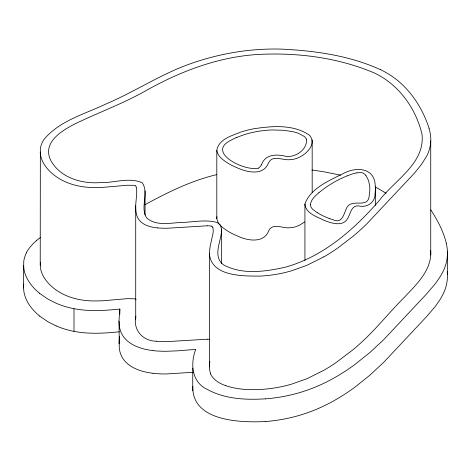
<?xml version="1.0" encoding="UTF-8"?>
<svg xmlns="http://www.w3.org/2000/svg" width="471" height="471" viewBox="0 0 471 471"><rect width="100%" height="100%" fill="white"/><g stroke="black" fill="none" stroke-linecap="round" stroke-linejoin="round"><path stroke-width="0.71" d="M39.711 316.07A87.064 50.267 0 0 1 23.939 291.873L23.55 287.993L23.75 284.107M23.55 287.993L23.75 261.429A72.399 41.801 0 0 1 26.729 252.238M153.081 373.279C140.117 371.855 124.527 366.609 120.246 352.844A79.234 45.746 0 0 1 119.287 348.122L119.022 320.321L119.84 309.058C104.621 310.642 89.119 311.596 73.994 308.682L73.994 331.36C88.925 334.239 104.232 333.35 119.263 331.802M119.022 343.806L119.387 336.659M210.667 373.791L209.73 370.683L209.371 366.915L209.383 252.562L210.16 246.192L213.051 233.11A71.669 41.377 0 0 0 213.263 231.137L212.892 227.505M209.371 366.915L209.848 361.363M136.154 186.963L136.201 187.117A36.614 21.136 0 0 1 136.637 189.76L136.696 190.425A77.079 44.504 0 0 1 136.725 191.597C136.696 200.187 133.841 209.407 137.65 217.584C141.253 224.844 149.99 227.175 157.438 227.876M135.895 316.129C132.669 329.794 142.878 341.345 156.684 341.198M221.588 229.118C221.817 240.864 211.873 255.7 223.442 264.82C242.382 275.099 265.444 271.661 285.573 267.128C323.524 256.471 354.11 229.512 379.438 200.322C394.839 179.981 425.472 163.16 421.969 134.029C415.787 108.189 398.531 84.168 374.074 72.852C337.366 57.362 296.553 52.287 256.936 54.518C216.436 57.244 178.02 72.281 143.072 92.287C121.73 103.973 98.886 112.475 76.961 122.931C63.155 129.708 41.324 142.142 50.945 160.746C60.459 177.761 81.465 183.884 99.876 182.642C113.705 183.19 129.26 176.813 142.313 182.866C149.336 193.275 139.846 207.04 146.581 217.779C156.566 227.046 172.233 222.347 184.485 222.347C195.318 221.759 206.516 219.468 217.166 222.506L220.416 225.209L221.588 229.118L221.588 263.507M225.68 385.643C236.919 389.517 249.018 390.065 260.804 389.458A88.018 50.815 0 0 0 291.331 384.218L306.98 378.696L323.848 370.277A208.482 120.364 0 0 0 335.228 363.176L352.738 349.971A375.051 216.536 0 0 0 368.11 335.988C380.768 323.447 391.966 309.524 404.66 297.013C416.7 284.19 432.125 269.789 430.688 250.584M216.807 150.567C218.326 139.257 232.009 135.619 241.075 131.998A76.655 44.256 0 0 1 253.145 128.883C271.69 125.975 293.545 123.979 309.677 135.401C317.572 145.027 304.496 156.201 295.529 158.762A14.354 8.29 0 0 1 290.024 159.663C282.912 160.67 272.173 154.188 268.335 163.313C263.218 175.936 247.269 172.351 237.561 167.964A63.738 36.803 0 0 1 228.606 163.596C223.701 160.481 217.855 156.749 216.807 150.567L216.807 218.609C217.855 224.797 223.701 228.529 228.606 231.638A63.738 36.803 0 0 0 237.561 236.006C247.717 240.916 264.154 243.637 268.959 230.301C273.351 222.465 283.206 228.906 290.024 227.711A14.354 8.29 0 0 0 295.529 226.804L299.273 225.332L304.596 221.965M216.807 218.609L216.931 216.666M192.839 386.42C191.721 421.527 240.899 422.811 265.679 421.498M40.335 262.441L40.559 268.517A70.656 40.794 0 0 0 51.469 286.262C63.167 296.854 79.334 301.057 94.836 300.94A80.147 46.27 0 0 0 101.571 300.798A101.624 58.675 0 0 0 104.256 300.663L127.523 298.643L135.242 298.844A1.272 0.73 0 0 1 135.454 299.026A7.295 4.21 0 0 1 135.801 299.544M304.931 204.073C310.171 188.3 330.059 180.216 343.789 173.257C356.847 166.416 374.993 167.864 375.252 186.063A100.447 57.992 0 0 1 375.069 193.481C375.328 202.695 366.832 208.058 358.455 205.88C351.342 205.226 350.477 213.74 347.745 218.35C342.994 227.222 331.237 223.119 323.96 220.304C316.848 216.636 305.679 213.463 304.931 204.073L304.931 260.41M261.529 164.826C265.026 154.058 276.548 154.017 285.661 156.29A22.084 12.746 0 0 0 286.892 156.407C296.147 157.29 307.851 148.989 306.333 139.133M318.826 192.751C315.293 196.007 310.677 199.645 310.471 204.861M36.626 240.457L40.382 237.449M258.361 168.141C245.008 171.691 204.962 152.28 231.538 139.934A49.178 28.395 0 0 1 233.516 138.898L236.371 137.567M323.848 256.872L306.98 265.291L291.361 270.854A88.018 50.815 0 0 1 260.81 276.083C243.878 276.083 211.143 276.989 209.371 253.51M144.933 204.714C167.717 192.351 191.179 180.676 216.548 174.664M347.18 175.813L339.75 179.163A125.257 72.316 0 0 0 318.867 192.769M193.122 372.278L166.457 373.95A65.981 38.092 0 0 1 153.069 373.32M265.679 398.813C245.862 400.079 224.702 399.137 206.975 389.234C191.603 382.146 190.26 363.441 195.718 349.376L177.997 350.818L166.457 351.266A65.981 38.092 0 0 1 153.069 350.642M207.34 225.786L167.894 228.217A52.764 30.462 0 0 1 157.426 227.911M207.34 339.191L166.799 341.64A50.615 29.22 0 0 1 156.672 341.24M153.081 350.595C140.117 349.17 124.527 343.924 120.246 330.159A79.234 45.746 0 0 1 119.287 325.443L119.022 321.128M311.973 169.978L323.601 171.738L340.627 175.159M329.388 218.532L331.219 219.145A30.68 17.71 0 0 0 332.555 219.545C341.092 223.696 343.088 216.837 345.667 210.154A63.879 36.879 0 0 1 346.079 209.312C350.459 196.419 368.711 210.425 369.235 194.988A84.827 48.978 0 0 0 369.582 192.851L369.623 192.498A95.071 54.889 0 0 0 369.729 186.545L368.581 180.558L365.955 175.524M56.131 325.92L47.942 321.787L39.664 316.088M380.568 69.714C349.564 55.537 315.093 50.721 281.299 49.102A142.525 82.284 0 0 0 243.012 51.092C223.872 53.635 205.015 58.292 186.916 65.022A194.152 112.092 0 0 0 177.161 68.919C153.046 79.328 130.714 93.435 106.534 103.72C85.222 114 60.088 120.376 44.256 139.075A53.4 30.827 0 0 0 42.496 141.977A56.19 32.44 0 0 0 40.341 149.036L40.223 265.479M375.34 186.928L386.143 193.245M317.166 212.662L312.744 209.342A16.491 9.52 0 0 1 310.413 204.867M39.664 293.409L47.942 299.109L56.131 303.236A63.196 36.485 0 0 0 73.982 308.699M430.824 209.878C437.547 220.298 443.582 231.473 446.402 243.631M429.099 128.312C423.276 110.432 413.102 93.594 398.672 81.365A103.649 59.841 0 0 0 380.621 69.684M40.223 152.074L40.559 155.112A70.656 40.794 0 0 0 51.469 172.857C63.45 183.708 80.082 187.817 95.943 187.535A81.595 47.106 0 0 0 101.571 187.393A101.624 58.675 0 0 0 104.256 187.258L127.523 185.233L134.965 185.356A1.254 0.724 0 0 1 135.248 185.433A1.048 0.606 0 0 1 135.436 185.598L135.46 185.615A9.944 5.74 0 0 1 136.119 186.969M23.55 265.314L23.927 269.194A87.064 50.267 0 0 0 39.711 293.392M447.426 251.691L447.426 274.375M430.735 141.624L430.735 255.029M375.375 188.583L375.375 205.409M312.179 139.863L312.179 192.545M192.739 368.116L192.739 390.795M145.05 190.867L145.05 215.011M135.719 205.786L135.719 319.191M119.84 309.058L119.84 314.181M73.982 331.384A63.196 36.485 0 0 1 56.155 325.897M265.691 421.545A107.205 61.895 0 0 0 303.836 413.968C320.686 408.581 336.453 400.144 350.93 390.035A270.313 156.066 0 0 0 354.875 387.203L370.065 375.046L383.93 362.111L426.585 316.612L434.704 307.127A213.704 123.378 0 0 0 436.564 304.69L440.509 298.861L443.376 293.563A116.496 67.259 0 0 0 447.415 277.401L447.438 274.805A136.095 78.575 0 0 0 447.256 271.826M265.691 398.866A107.205 61.895 0 0 0 303.836 391.283C320.686 385.896 336.453 377.465 350.93 367.356A270.313 156.066 0 0 0 354.875 364.525L370.065 352.367L383.93 339.432L426.585 293.933L434.704 284.449A213.704 123.378 0 0 0 436.564 282.005L440.509 276.183L443.376 270.884A116.496 67.259 0 0 0 447.415 254.723L447.438 252.126A136.095 78.575 0 0 0 446.39 243.631M26.629 252.22A79.169 45.705 0 0 1 36.673 240.475M207.34 225.845A13.842 7.989 0 0 1 211.738 226.157M211.715 226.204A1.866 1.077 0 0 1 212.085 226.315L212.25 226.433A6.023 3.48 0 0 1 212.851 227.511M323.86 256.878A211.261 121.971 0 0 0 337.542 248.176L352.738 236.566A372.019 214.782 0 0 0 366.662 224.008L414.433 173.163L421.639 164.267L427.168 155.218A99.876 57.662 0 0 0 430.759 140.882M429.028 128.318A120.817 69.749 0 0 1 430.812 140.882M225.656 385.661A33.494 19.34 0 0 1 210.502 373.815M207.34 339.25A13.842 7.989 0 0 1 209.842 339.326M135.895 299.532A29.067 16.785 0 0 1 135.978 299.762M329.376 218.544A61.937 35.761 0 0 1 317.218 212.627M347.274 175.883A38.281 22.102 0 0 1 356.894 172.798M356.953 172.886A17.35 10.015 0 0 1 357.554 172.792L360.633 172.586A4.233 2.443 0 0 1 362.352 172.857L362.9 173.075A6.182 3.568 0 0 1 363.494 173.381L364.26 173.881A15.455 8.92 0 0 1 365.938 175.53M261.376 164.803A18.816 10.862 0 0 1 258.497 168.194M236.46 137.638A66.429 38.351 0 0 1 271.802 129.943L283.895 130.29L293.156 131.756A32.069 18.516 0 0 1 298.49 133.334L304.178 136.384A13.6 7.854 0 0 1 306.344 139.133"/></g></svg>
